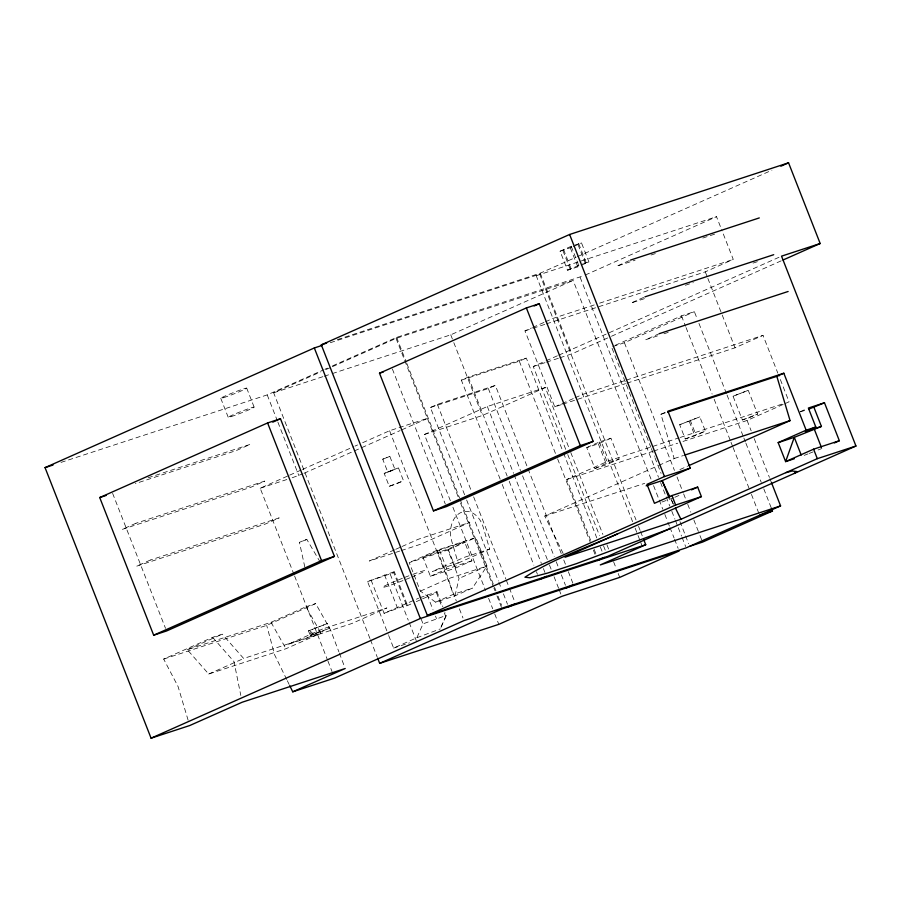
<?xml version="1.0" encoding="UTF-8"?>
<svg xmlns="http://www.w3.org/2000/svg" width="901" height="901" viewBox="0 0 901 901"><rect width="100%" height="100%" fill="white"/><g stroke="black" fill="none" stroke-linecap="round" stroke-linejoin="round"><path stroke-width="0.68" stroke-dasharray="4.5 3.38" d="M454.96 595.865L459.037 578.465L447.876 549.982L409.234 562.629L420.395 591.112L435.634 602.183L454.96 595.865L472.439 588.094L487.013 566.031L475.852 537.548L437.21 550.196L409.234 562.629M440.983 627.411L446.265 615.428L445.285 612.928M388.669 635.475L393.613 648.078L416.87 637.739L423.042 623.852L446.265 615.428L439.902 629.506M393.726 572.653L394.289 571.651L407.308 604.875L406.745 605.877L393.726 572.653L367.563 581.629L388.207 634.304M422.558 598.85L436.411 592.7L436.962 591.698L442.83 606.688M382.734 459.206L389.84 456.39L394.886 469.241L391.653 470.739L387.779 472.056L382.734 459.206L389.84 456.39M387.779 472.056L394.886 469.241M304.808 567.044L299.447 542.346L303.119 540.69L306.836 539.451L319.697 561.255M384.198 473.419L398.467 467.878L403.502 480.74L396.08 484.04L389.232 486.281L384.198 473.419L398.467 467.878M389.232 486.281L403.502 480.74M308.48 630.88L327.48 623.503L329.338 628.256L319.45 632.648L310.338 635.633L308.48 630.88L327.48 623.503M320.238 631.229L310.338 635.633L329.338 628.256M733.054 396.226L748.258 390.324L757.561 414.055L749.643 417.568L742.356 419.956L733.054 396.226L748.258 390.324M742.356 419.956L757.561 414.055M560.084 251.221L571.223 246.277L581.494 242.91L588.927 261.898L577.789 266.854L567.529 270.21L560.084 251.221L572.101 247.144M573.295 246.649L581.494 242.91M567.529 270.21L582.384 263.903M337.346 339.598L540.262 273.172L576.099 257.236M577.383 256.672L771.92 170.21M61.009 462.404L267.214 394.897L323.583 369.849M324.867 369.275L327.423 368.137M332.548 365.862L396.609 337.391L583.961 275.616M632.603 521.679L536.219 275.717L539.71 274.163L636.005 519.888M369.951 638.516L273.656 392.791L320.824 371.831M325.925 369.556L331.027 367.293M332.3 366.73L396.057 338.393L573.137 280.425L651.513 480.391M332.244 373.611L450.748 334.823L573.137 280.425M585.233 275.042L716.52 216.691L722.106 230.938M629.225 260.648L616.509 266.291L635.104 260.209M561.413 404.639L554.746 406.824L524.979 330.87L531.331 328.054M532.604 327.48L544.058 322.4M545.33 321.837L552.955 318.436L594.3 304.91M643.641 297.431L630.925 303.085L645.533 298.299M500.168 479.174L461.357 380.154L468.351 377.046L526.308 358.069L563.08 451.885M546.344 323.876L705.28 271.843L733.268 259.409L722.613 232.233M461.357 380.154L519.314 361.177L526.308 358.069M464.612 494.784L430.396 407.489L437.39 404.38L495.347 385.403L527.513 467.495M565.715 449.351L533.246 366.504L544.767 361.391M546.051 360.817L557.573 355.704M558.845 355.129L780.266 256.717M294.086 574.714L260.198 488.241L288.388 475.717M289.66 475.142L301.193 470.018M302.477 469.455L353.721 446.682M355.005 446.108L357.562 444.97M362.686 442.695L389.592 430.734L428.234 418.087L401.373 430.025M430.396 407.489L488.353 388.511L495.347 385.403M559.893 357.787L571.887 353.856L610.191 336.839M611.464 336.264L781.741 260.592M292.172 477.778L302.691 473.881M303.986 473.307L360.445 448.214M361.729 447.639L400.089 430.588M615.349 345.263L681.471 315.868L694.356 311.656L696.912 318.166M612.826 346.536L624.416 342.74L694.356 311.656M450.365 500.731L424.405 434.485L487.351 406.509L545.308 387.531L570.254 451.187M659.329 333.652L645.341 339.868L658.62 335.521M424.405 434.485L482.362 415.507L545.308 387.531M554.746 406.824L573.813 398.343M575.086 397.78L582.722 394.39L624.99 380.549M626.859 383.207L735.047 347.797L763.023 335.363L777.833 373.149M658.8 465.389L674.173 458.553L660.929 414.28L666.751 411.689M586.742 447.606L599.334 442.008L610.923 438.224L619.111 459.105L606.519 464.702L594.93 468.497L586.742 447.606L598.332 443.81L610.923 438.224M394.469 549.847L369.365 561.008L399.74 551.063M395.719 549.295L400.742 547.065M402.004 546.502L418.323 539.249L469.838 522.389L420.88 544.148L401.069 550.635M679.669 424.709L699.818 416.881L705.393 431.129L694.908 435.791L685.244 438.956L679.669 424.709L699.818 416.881M590.639 540.33L566.797 479.49L608.761 460.839L678.96 437.852M188.106 720.158L178.06 686.517L163.678 659.082L212.636 637.322L222.288 634.169L243.664 658.485L320.947 633.178L306.002 606.756L271.032 622.298L187.318 649.711L208.694 674.027L285.966 648.731L320.947 633.178M187.318 649.711L222.288 634.169M594.93 468.497L607.522 462.9L619.111 459.105M685.244 438.956L705.393 431.129M163.678 659.082L266.707 625.362L315.665 603.591L330.599 630.024L338.877 651.817M367.563 581.629L394.289 571.651M422.997 557.302L439.429 550.004L464.544 541.783L471.989 560.771L455.546 568.069L430.43 576.291L422.997 557.302L448.101 549.081L464.544 541.783M447.876 549.982L475.852 537.548M682.992 441.445L747.098 420.463L783.926 404.099M785.21 403.524L789.062 401.812L778.34 374.444M563.17 553.484L544.778 516.059L657.516 465.952M208.694 674.027L243.664 658.485M458.17 563.046L489.637 549.058L483.229 527.265A22.975 16.882 82.9 0 0 461.087 512.455A22.975 16.882 82.9 0 0 451.761 541.253L458.17 563.046L432.412 571.482L463.88 557.494L489.637 549.058M800.212 411.667L806.035 409.077M430.43 576.291L446.873 568.993L471.989 560.771M679.906 469.579L687.587 466.155M420.395 591.112L448.371 578.679L487.013 566.031L459.037 578.465M371.066 580.075L384.085 613.299L418.627 598.219M406.745 605.877L413.75 602.769M416.262 601.654L421.296 599.413M435.634 602.183L453.124 594.412L472.439 588.094M673.554 497.848L659.791 502.792M674.838 497.273L681.246 494.424M419.843 597.746L436.962 591.698M384.085 613.299L407.308 604.875M804.233 455.354L808.017 453.89M809.267 453.406L813.051 451.93M818.085 449.982L821.87 448.507M416.87 637.739L440.319 628.909M583.634 263.452L588.927 261.898M330.329 342.718L539.71 274.163M536.219 275.717L716.52 216.691M651.04 254.994L656.345 253.26M702.814 238.044L714.763 234.125M273.656 392.791L322.918 376.663M324.247 376.235L330.904 374.05M599.627 303.164L733.268 259.409M524.979 330.87L531.658 328.685M532.987 328.257L545.015 324.315M685.368 285.257L693.331 282.655M753.078 263.092L758.394 261.358M148.091 477.789L250.332 444.317L236.344 450.534L135.387 483.578M533.246 366.504L545.24 362.585M546.569 362.146L558.564 358.215M663.936 333.787L669.24 332.041M260.198 488.241L286.845 479.523M626.308 380.121L763.023 335.363M562.753 404.2L625.531 383.646M660.929 414.28L666.256 412.534M680.289 437.424L782.44 403.986M566.797 479.49L652.279 451.502M653.608 451.063L677.653 443.202M800.358 411.892L806.553 409.865M674.173 458.553L683.499 455.501M544.778 516.059L644.699 483.353M306.002 606.756L315.665 603.591M393.613 648.078L409.606 642.841M306.836 539.451L299.447 542.346M313.402 634.045L309.358 630.328L311.217 635.081M212.636 637.322L234.012 661.638L240.815 695.459M271.032 622.298L285.966 648.731M671.729 500.573L673.565 504.312M286.721 679.5L274.647 654.892L266.707 625.362M287.318 680.728L289.131 684.422M705.28 271.843L707.341 277.08M707.848 278.398L721.701 313.751M722.219 315.057L735.047 347.797M747.098 420.463L751.164 430.813M754.205 438.584L769.42 477.417M769.927 478.713L771.459 482.598M698.951 323.38L726.521 393.737M727.039 395.043L743.37 436.737M743.888 438.044L745.42 441.952M745.927 443.258L761.244 482.339M763.8 488.86L771.459 508.401M681.471 315.868L685.56 326.297M686.066 327.592L712.117 394.052M714.155 399.256L730.497 440.961M731.004 442.256L732.536 446.164M733.054 447.47L748.877 487.858M751.434 494.379L759.092 513.919M690.155 420.046L695.741 434.282M689.321 421.544L694.908 435.791M624.416 342.74L674.455 470.435M677.011 476.944L683.138 492.577M683.645 493.883L685.684 499.098M687.733 504.312L690.797 512.128M693.86 519.945L699.48 534.282M699.987 535.577L702.543 542.098M578.667 243.563L586.112 262.551M578.048 244.689L585.481 263.678M612.049 348.259L650.849 447.29M651.367 448.585L654.43 456.402M654.937 457.708L661.064 473.34M671.279 499.402L673.317 504.616M679.962 521.555L685.064 534.586M685.571 535.892L688.634 543.708M571.223 246.277L578.667 265.254M570.344 247.865L577.789 266.854M580.131 277.317L658.507 477.282M660.557 482.519L665.67 495.584M666.188 496.89L669.77 506.035M671.819 511.272L674.894 519.111M675.412 520.418L681.55 536.106M682.068 537.413L685.65 546.558M563.53 249.442L570.975 268.43M562.9 250.568L570.344 269.557M653.563 485.628L658.676 498.692M659.194 499.999L662.776 509.144M664.825 514.381L667.393 520.913M667.9 522.22L669.432 526.139M669.95 527.445L674.049 537.908M674.556 539.215L678.149 548.36M540.262 273.172L571.887 353.856M638.572 526.421L640.104 530.34M640.622 531.646L642.661 536.883M635.137 528.155L640.217 541.096M640.724 542.391L642.244 546.276M599.334 442.008L607.522 462.9M598.332 443.81L606.519 464.702M570.772 452.493L602.893 534.462M606.97 544.868L609.008 550.072M613.604 561.785L616.149 568.294M618.187 573.498L619.719 577.395M567.765 454.577L599.469 535.487M603.569 545.927L605.607 551.153M563.587 453.192L596.777 537.874M600.348 546.997L602.397 552.212M594.187 549.396L596.214 554.577M519.314 361.177L555.568 453.687M557.618 458.902L590.29 542.289M593.354 550.106L595.403 555.32M528.02 468.79L561.222 553.484M563.767 560.005L565.817 565.209M568.362 571.73L572.957 583.454M488.353 388.511L520.519 470.604M522.557 475.807L554.216 556.593M556.266 561.807L558.305 567.022M561.368 574.838L565.456 585.256M487.351 406.509L513.525 473.284M514.043 474.602L547.391 559.712M549.452 564.95L551.502 570.187M554.07 576.73L558.688 588.511M559.194 589.828L561.244 595.065M468.351 377.046L507.162 476.066M509.2 481.28L541.377 563.373M543.416 568.576L544.947 572.484M450.748 334.823L453.293 341.333M453.8 342.628L482.362 415.507M502.206 484.389L533.865 565.175M536.422 571.684L537.447 574.297M437.39 404.38L471.606 491.676M473.644 496.89L505.81 578.971M506.328 580.278L508.874 586.788M509.392 588.094L514.494 601.125M466.65 499.999L498.309 580.785M498.816 582.08L501.373 588.601M503.411 593.815L507.5 604.233M396.609 337.391L406.295 362.123M406.813 363.418L459.533 497.96M460.039 499.267L495.967 590.921M498.016 596.158L501.609 605.326M396.057 338.393L458.541 497.848M460.591 503.085L493.376 586.731M493.883 588.038L494.908 590.651M496.958 595.876L502.082 608.952M452.91 507.229L485.549 590.493M488.612 598.309L492.689 608.727M494.728 613.93L498.816 624.348M392.374 368.993L445.308 504.053M448.101 549.081L455.546 568.069M439.429 550.004L446.873 568.993M437.21 550.196L448.371 578.679L453.124 594.412M389.592 430.734L456.3 600.956M459.386 608.817L462.968 617.973M436.411 592.7L441.794 606.441M444.238 612.68L445.702 616.43M427.175 594.897L433.043 609.887M435.498 616.138L436.478 618.638M421.082 618.852L423.042 623.852M390.234 574.207L408.254 620.192M409.189 622.58L416.273 640.656M384.502 574.861L397.521 608.085M370.469 639.823L377.125 656.818M267.214 394.897L277.418 420.936M277.925 422.231L298.839 475.593M246.694 388.106L254.127 407.094M294.604 576.021L327.435 659.802M327.953 661.109L332.041 671.572M220.79 398.343L228.235 417.321M112.614 493.343L165.536 628.391M339.362 653.101L344.723 667.213M412.849 574.342A22.975 1.16 -21.4 0 1 425.238 570.637A22.975 1.16 -21.4 0 1 412.489 576.753M410.09 577.744A22.975 1.16 -21.4 0 1 404.144 580.12M402.972 580.582A22.975 1.16 -21.4 0 1 382.463 587.362A22.975 1.16 -21.4 0 1 402.353 578.329M404.729 577.395A22.975 1.16 -21.4 0 1 409.471 575.581M135.95 523.267L121.962 529.484L250.76 487.317L264.748 481.1L135.95 523.267M150.366 560.05L136.378 566.267L265.176 524.1L279.164 517.884L150.366 560.05M322.468 629.033L287.498 644.575L351.886 623.492L386.856 607.95L322.468 629.033M223.561 397.679A13.943 0.71 -21.4 0 0 245.804 388.793A13.943 0.71 -21.4 0 0 231.85 393.208A13.943 0.71 -21.4 0 0 223.561 397.679M231.005 416.656A13.943 0.71 -21.4 0 0 253.249 407.77A13.943 0.71 -21.4 0 0 239.294 412.196A13.943 0.71 -21.4 0 0 231.005 416.656"/><path stroke-width="1.35" d="M794.22 473.453L797.002 471.561L792.08 471.009L785.83 472.665M289.728 685.65L292.746 691.81L345.207 668.497L242.178 702.228L189.717 725.542L151.075 738.189L45.05 467.63L314.325 347.955L322.333 345.331M820.18 243.507L781.539 256.154L855.95 446.018L607.657 556.367L427.344 615.394L321.319 344.846L569.612 234.485L788.555 162.811L820.18 243.507L783.025 260.017M780.874 166.223L788.555 162.811M99.729 497.555L267.597 422.952L280.47 418.728L334.417 556.379L166.55 630.993L153.677 635.205L99.729 497.555L106.172 495.449M379.501 373.217L526.375 307.928L539.26 303.716L593.196 441.366L446.322 506.644L433.449 510.867L379.501 373.217L383.364 371.944M272.778 422.152L280.47 418.728M534.147 305.991L539.26 303.716M153.677 635.205L321.533 560.602L334.417 556.379M433.449 510.867L580.323 445.578L593.196 441.366M667.585 412.106L776.831 376.336L783.825 373.228L806.147 430.182L815.81 427.018L808.366 408.04L824.471 402.77L839.349 440.735L834.36 442.954M809.019 409.054L824.471 402.77M688.871 465.592L790.076 420.609L776.831 376.336M783.825 373.228L667.923 411.171L690.245 468.137L664.476 476.561L646.997 484.333L654.441 503.321L671.921 495.55L697.678 487.114L701.406 496.609L565.017 557.223L680.931 519.28L817.308 458.665L855.95 446.018M646.163 485.842L662.258 480.571L690.245 468.137M794.288 458.767L785.616 461.605L778.171 442.616L806.147 430.182M815.81 427.018L805.325 431.68L821.419 426.421L813.975 407.432M778.171 442.616L794.277 437.345L821.419 426.421M691.506 489.862L697.678 487.114M151.075 738.189L420.35 618.503L645.735 544.722L643.686 539.496M427.344 615.394L675.637 505.044L701.406 496.609M839.349 440.735L813.592 449.171L785.616 461.605L794.277 437.345L801.214 455.073M539.485 579.512L546.479 576.392M597.442 560.535L604.436 557.426M645.735 544.722L600.28 564.927L780.581 505.9L771.459 482.598M379.681 663.35L502.082 608.952L679.174 550.973L619.719 577.395L561.762 596.372L498.816 624.348L379.681 663.35L377.632 658.124M508.524 606.835L515.518 603.726M566.481 587.869L573.475 584.76M780.581 505.9L686.168 547.864L464.004 620.598L334.609 678.104L292.746 691.81M771.459 508.401L772.484 511.013L702.543 542.098L689.659 546.31M617.557 533.876C586.495 547.718 553.552 558.586 524.934 577.214L529.856 577.755L547.617 573.07L576.46 563.632L669.387 528.932M321.319 344.846L326.658 343.101M630.497 260.074L759.295 217.918M45.05 467.63L53.035 465.017M644.913 296.868L773.711 254.701M659.329 333.652L788.127 291.485M684.828 455.061L790.076 420.609M759.599 515.226L772.484 511.013M661.92 480.616L669.882 496.834M675.412 508.051L680.931 519.28M814.425 429.529L821.374 447.245M813.592 449.171L817.308 458.665M569.612 234.485L664.476 476.561M671.921 495.55L675.637 505.044M662.258 480.571L669.206 498.287M526.375 307.928L580.323 445.578M314.325 347.955L420.35 618.503M267.597 422.952L321.533 560.602"/></g></svg>
